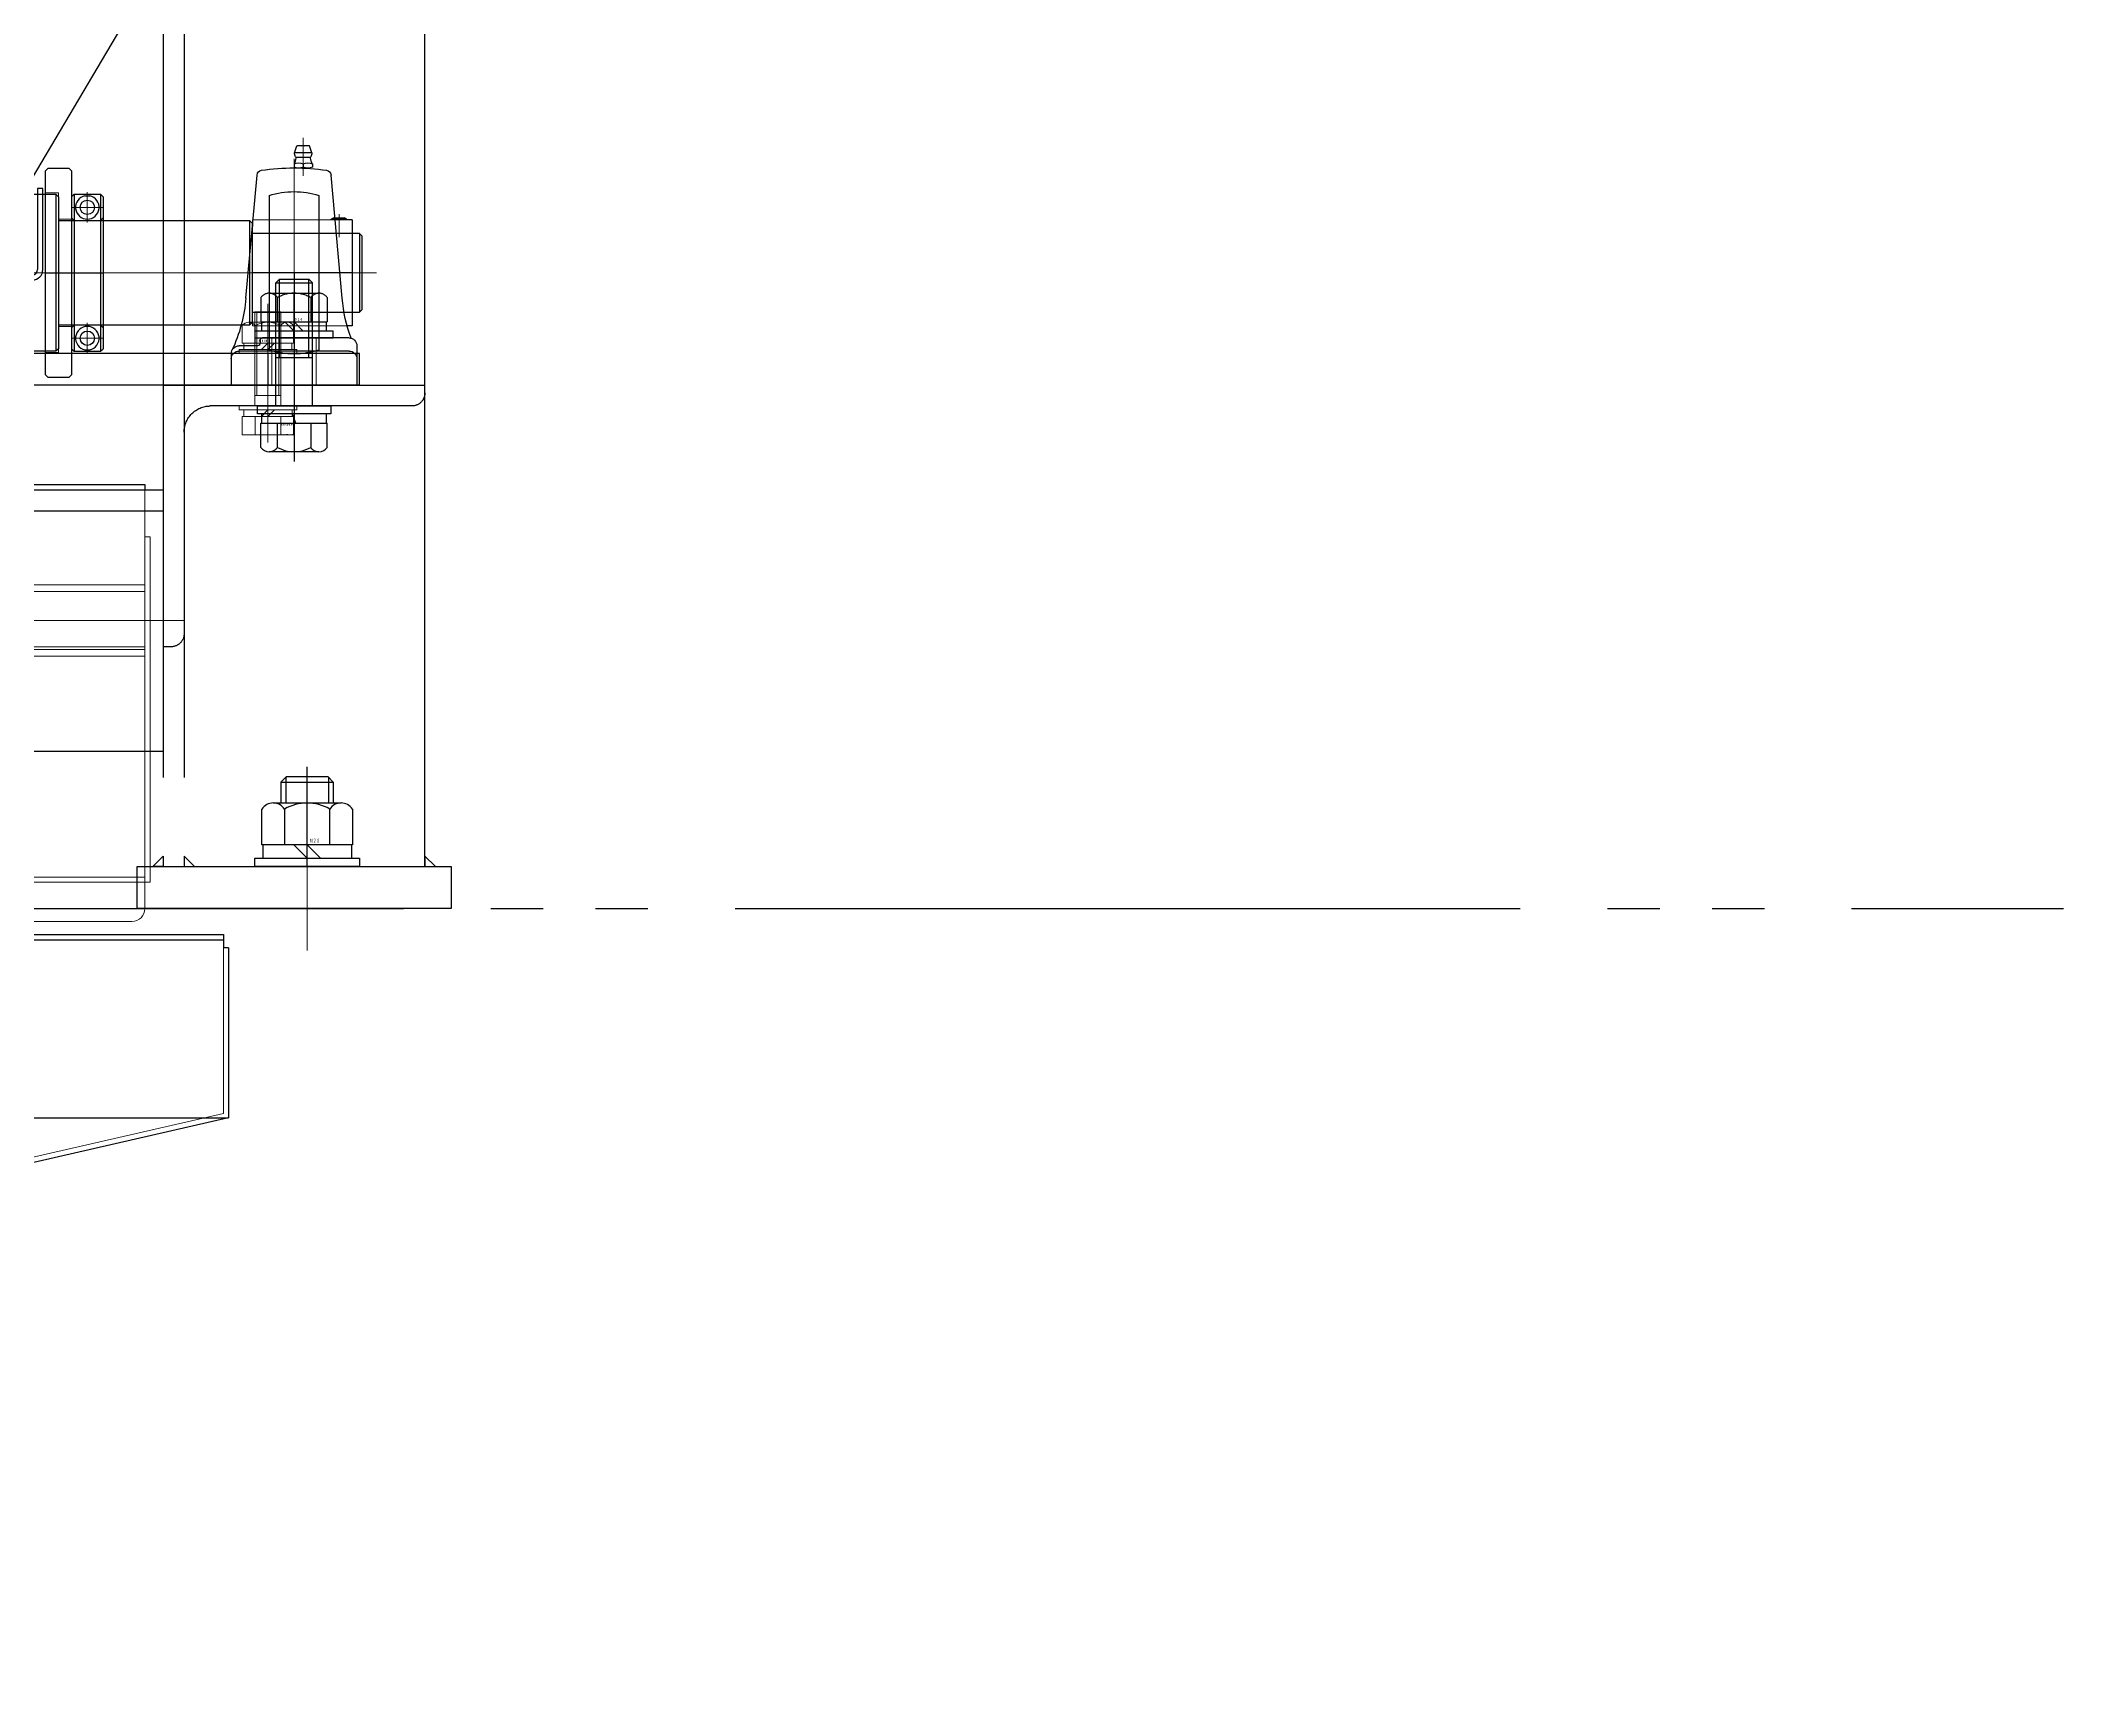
# Model space of a CAD drawing. Units: millimetres at full size. Extents: x -18456 to 18937, y -12290 to 13871.
# Drawn here: x 14550 to 16869, y -7047 to -5152 of the extents above; entities that cross this region are included whole.
import ezdxf
from ezdxf.enums import TextEntityAlignment as Align

# ---------------------------------------------------------------- set-up
doc = ezdxf.new("R2010")
doc.units = ezdxf.units.MM
doc.header["$LTSCALE"] = 100
doc.linetypes.add('CHAIN2', pattern=[12, 9, -1, 1, -1])
doc.linetypes.add('DOUBLE_CHAIN2', pattern=[12.8, 9, -1, 0.6, -0.6, 0.6, -1])
for name, color, linetype in [('0-2_0', 2, 'Continuous'), ('0-3_06_PHANTOM', 2, 'DOUBLE_CHAIN2'), ('0-4_08_DIM', 3, 'Continuous'), ('0-6_10_DRAFT', 1, 'Continuous')]:
    doc.layers.add(name, color=color, linetype=linetype)
doc.layers.add('0-7_05_CENTER', color=2, linetype='CHAIN2', lineweight=18)
doc.layers.add('0-8_04_HIDDEN', color=7, linetype='Continuous', lineweight=18)
doc.styles.add('ＭＳ ゴシック', font='')
doc.styles.get('ＭＳ ゴシック').set_extended_font_data('MS Gothic')

# ---------------------------------------------------------------- blocks, each defined once
blk = doc.blocks.new('MUCAP206Jb_1_1')
at = {"layer": '0-2_0'}
for p, q in [((-6.8, 88.73), (-5.9, 91.43)), ((-6.8, 88.73), (-0.2, 88.73)), ((-6.3, 86.98), (-0.7, 86.98)), ((-5.9, 91.43), (-1.1, 91.43)), ((-0.2, 88.73), (-1.1, 91.43)), ((-18.37, 33.2), (-14.14, 80.26)), ((-7, 84.56), (-7, 83.3)), ((-5.25, 82.93), (-1.75, 82.93)), ((-3.5, 84.56), (-3.5, 83.3)), ((0, 84.56), (0, 83.3)), ((18.37, 33.2), (14.14, 80.26)), ((-22.2, 63.15), (-15.68, 63.15)), ((-14.2, 63.4), (-20.2, 63.4)), ((-19.65, 63.15), (-19.65, 63.72)), ((-15.07, 63.9), (-19.33, 63.9)), ((-14.2, 63.4), (-15.07, 63.9)), ((-14.75, 63.15), (-14.75, 63.72)), ((-14.2, 63.15), (-14.2, 63.4)), ((15.68, 63.15), (15.9, 63.15)), ((15.9, 63.15), (15.9, 60.65)), ((-21, 18), (12, 18)), ((13, 17), (13, 16)), ((-24, 15), (-24, 0)), ((-21, 13), (21, 13)), ((14, 15), (21, 15)), ((24, 12), (24, 0)), ((-24, 0), (24, 0))]:
    blk.add_line(p, q, dxfattribs=at)
for points in [[(-22.2, 63.15), (-22.2, 22.65), (-20.27, 22.65)], [(-20.2, 63.15), (-20.2, 63.4), (-19.33, 63.9)]]:
    blk.add_lwpolyline(points, dxfattribs=at)
for centre, radius, start, end in [((-12.29, 87.35), 6, 332.37229, 353.89834), ((-3.5, 88.73), 3.3, 180, 208.06161), ((-7.12, 86.8), 0.8, 353.89834, 28.06161), ((-3.5, 89.94), 1.59, 69.55499, 110.44501), ((0.12, 86.8), 0.8, 151.93839, 186.10166), ((5.29, 87.35), 6, 186.10166, 207.62771), ((-3.5, 88.73), 3.3, 331.93839, 0), ((-12.15, 80.08), 2, 98.6248, 174.86827), ((0, 0), 83, 81.3752, 98.6248), ((-5.25, 80.61), 4.32, 66.10224, 113.89776), ((-5.25, 87.25), 4.32, 246.10224, 293.89776), ((-1.75, 80.61), 4.32, 66.10224, 113.89776), ((-1.75, 87.25), 4.32, 246.10224, 293.89776), ((12.15, 80.08), 2, 5.13173, 81.3752), ((-78.13, 38.57), 60, 339.84489, 354.86827), ((78.13, 38.57), 60, 185.13173, 204.94017), ((-21, 15), 3, 90, 180), ((12, 17), 1, 0, 90), ((14, 16), 1, 180, 270), ((-21, 10), 3, 90, 180), ((21, 12), 3, 0, 90), ((21, 10), 3, 0, 90)]:
    blk.add_arc(centre, radius, start, end, dxfattribs=at)
at = {"layer": '0-6_10_DRAFT'}
for p, q in [((-9.5, 72.41), (-9.5, 13.39)), ((9.5, 72.41), (9.5, 13.39)), ((-22.2, 42.9), (15.9, 42.9))]:
    blk.add_line(p, q, dxfattribs=at)
for start, end in [(72.15448, 107.84552), (252.15448, 287.84552)]:
    blk.add_arc((0, 42.9), 31, start, end, dxfattribs=at)
at = {"layer": '0-7_05_CENTER'}
for p, q in [((-3.5, 79.92), (-3.5, 94.53)), ((0, 86.42), (0, 0)), ((-17.2, 65.24), (-17.2, 56.57))]:
    blk.add_line(p, q, dxfattribs=at)
at = {"layer": '0-8_04_HIDDEN', "color": 2}
for p, q in [((-15.68, 63.15), (15.68, 63.15)), ((-22.2, 57.9), (15.9, 57.9)), ((15.9, 60.65), (15.9, 22.65)), ((-22.2, 27.9), (15.9, 27.9)), ((-20.27, 22.65), (15.9, 22.65)), ((-8.5, 18), (-8.5, 0)), ((8.5, 18), (8.5, 0))]:
    blk.add_line(p, q, dxfattribs=at)
blk = doc.blocks.new('A$C62180693_1_1')
at = {"layer": '0-2_0', "color": 134}
blk.add_lwpolyline([(10, 39), (10, -39), (9, -40), (1, -40), (0, -39), (0, 39), (1, 40), (9, 40)], close=True, dxfattribs=at)
at = {"layer": '0-6_10_DRAFT'}
blk.add_line((0, 0), (10, 0), dxfattribs=at)
at = {"layer": '0-8_04_HIDDEN'}
for p, q in [((0, 30.5), (5, 30.5)), ((5, -30.5), (5, 30.5)), ((5, 20.5), (10, 20.5)), ((5, -20.5), (10, -20.5)), ((0, -30.5), (5, -30.5))]:
    blk.add_line(p, q, dxfattribs=at)
blk = doc.blocks.new('A$C10D23A00_1_1')
at = {"layer": '0-2_0', "color": 134}
for p, q in [((959, 30), (959, -30)), ((960, 20), (1033, 20)), ((1034, 19), (1033, 20)), ((1033, 20), (1033, -20)), ((1034, 19), (1034, -19)), ((1075, 15), (1075, -15)), ((1033, -20), (960, -20)), ((1033, -20), (1034, -19))]:
    blk.add_line(p, q, dxfattribs=at)
blk.add_lwpolyline([(-959, 30), (959, 30), (960, 29), (960, -29), (959, -30), (-959, -30), (-960, -29), (-960, 29)], close=True, dxfattribs=at)
blk.add_lwpolyline([(1034, -15), (1075, -15), (1076, -14), (1076, 14), (1075, 15), (1034, 15)], dxfattribs=at)
at = {"layer": '0-7_05_CENTER'}
blk.add_line((1081.54, 0), (-1081.54, 0), dxfattribs=at)
blk = doc.blocks.new('SCSPJ40-12b_1')
at = {"layer": '0-2_0'}
for p, q in [((0, 29), (1, 30)), ((0, 29), (0, -29)), ((1, 30), (1, -30)), ((5.03, 29.39), (6.97, 29.39)), ((11, 30), (11, -30)), ((12, 29), (12, -29)), ((12, 0), (12, 0)), ((0, -29), (1, -30)), ((5.03, -29.39), (6.97, -29.39))]:
    blk.add_line(p, q, dxfattribs=at)
for points in [[(1, 30), (11, 30), (12, 29)], [(1, -30), (11, -30), (12, -29)]]:
    blk.add_lwpolyline(points, dxfattribs=at)
for centre in [(6, 25), (6, -25)]:
    blk.add_circle(centre, 2.75, dxfattribs=at)
for centre, start, end in [((6, 25), 102.46791, 77.53209), ((6, -25), 282.46791, 257.53209)]:
    blk.add_arc(centre, 4.5, start, end, dxfattribs=at)
at = {"layer": '0-6_10_DRAFT'}
blk.add_line((0, 0), (12, 0), dxfattribs=at)
at = {"layer": '0-7_05_CENTER'}
for p, q in [((0.17, 25), (11.83, 25)), ((6, 19.17), (6, 30.83)), ((6, -19.17), (6, -30.83)), ((0.17, -25), (11.83, -25))]:
    blk.add_line(p, q, dxfattribs=at)
at = {"layer": '0-8_04_HIDDEN', "color": 2}
for p, q in [((1, 20), (0, 21)), ((1, -20), (0, -21)), ((1, -20), (11, -20)), ((11, -20), (12, -21))]:
    blk.add_line(p, q, dxfattribs=at)
blk.add_lwpolyline([(1, 20), (11, 20), (12, 21)], dxfattribs=at)
blk = doc.blocks.new('M14Nza_1_1')
at = {"layer": '0-3_06_PHANTOM', "color": 7}
for p, q in [((-9.52, 17.1), (9.52, 17.1)), ((-12.7, 15.4), (-12.7, 6.1)), ((-6.35, 6.1), (-6.35, 15.4)), ((6.35, 15.4), (6.35, 6.1)), ((12.7, 15.4), (12.7, 6.1)), ((-12.7, 6.1), (12.7, 6.1)), ((-12.25, 2.6), (-12.25, 6.1)), ((-3.5, 6.1), (0, 2.6)), ((0, 6.1), (3.5, 2.6)), ((12.25, 6.1), (12.25, 2.6))]:
    blk.add_line(p, q, dxfattribs=at)
at = {"layer": '0-3_06_PHANTOM', "color": 7, "linetype": 'CHAIN2'}
blk.add_line((0, 0), (0, 17.1), dxfattribs=at)
at = {"layer": '0-3_06_PHANTOM', "color": 7}
blk.add_lwpolyline([(-15, 0), (15, 0), (15, 2.6), (-15, 2.6)], close=True, dxfattribs=at)
for centre, radius, start, end in [((-9.52, 13.29), 3.81, 33.626, 146.374), ((0, 4.4), 12.7, 60, 120), ((9.52, 13.29), 3.81, 33.626, 146.374)]:
    blk.add_arc(centre, radius, start, end, dxfattribs=at)
at = {"layer": '0-6_10_DRAFT', "style": 'ＭＳ ゴシック', "width": 0.6}
blk.add_text('Ｍ１４', height=1.1, dxfattribs=at).set_placement((0.39, 6.2), align=Align.BOTTOM_LEFT)
blk = doc.blocks.new('A$C3DE3586F_1_1')
at = {"layer": '0-2_0', "color": 134}
for p, q in [((-12.7, 15.8), (-12.7, 6.5)), ((-9.52, 17.5), (9.52, 17.5)), ((-6.35, 6.5), (-6.35, 15.8)), ((6.35, 15.8), (6.35, 6.5)), ((12.7, 15.8), (12.7, 6.5)), ((-14, 0), (-14, 3)), ((-14, 3), (14, 3)), ((14, 0), (-14, 0)), ((12.7, 6.5), (-12.7, 6.5)), ((-12.25, 3), (-12.25, 6.5)), ((-0.64, 6.5), (0.64, 3)), ((12.25, 6.5), (12.25, 3)), ((14, 3), (14, 0)), ((7, -18.5), (-7, -18.5)), ((-5.6, -18.5), (-5.6, -48.5)), ((5.6, -18.5), (5.6, -48.5)), ((7, -47.1), (-7, -47.1)), ((5.6, -48.5), (-5.6, -48.5))]:
    blk.add_line(p, q, dxfattribs=at)
at = {"layer": '0-2_0', "color": 134, "linetype": 'CHAIN2'}
blk.add_line((0, -51.09), (0, 21.25), dxfattribs=at)
at = {"layer": '0-2_0', "color": 134}
for points in [[(-7, 0), (-7, -47.1), (-5.6, -48.5)], [(7, 0), (7, -47.1), (5.6, -48.5)]]:
    blk.add_lwpolyline(points, dxfattribs=at)
for centre, radius, start, end in [((-9.52, 13.69), 3.81, 33.626, 146.374), ((0, 4.8), 12.7, 60, 120), ((9.52, 13.69), 3.81, 33.626, 146.374)]:
    blk.add_arc(centre, radius, start, end, dxfattribs=at)
at = {"layer": '0-6_10_DRAFT', "style": 'ＭＳ ゴシック', "width": 1.5}
blk.add_text('M14x55', height=0.733, dxfattribs=at).set_placement((0.53, 6.6), align=Align.BOTTOM_LEFT)
blk = doc.blocks.new('A$C5DB905E3_1')
at = {"layer": '0-7_05_CENTER'}
blk.add_line((0, 9.09), (0, -17.16), dxfattribs=at)
blk.add_line((0, 9.09), (0, -17.16), dxfattribs=at)
at = {"layer": '0-2_0', "xscale": -1}
blk.add_blockref('MUCAP206Jb_1_1', (0, 0), dxfattribs=at)
at = {"layer": '0-2_0'}
for name, p in [('A$C62180693_1_1', (-95, 42.9)), ('A$C10D23A00_1_1', (-1050, 42.9)), ('SCSPJ40-12b_1', (-85, 42.9)), ('M14Nza_1_1', (0, 18))]:
    blk.add_blockref(name, p, dxfattribs=at)
at = {"layer": '0-2_0', "rotation": 180}
blk.add_blockref('A$C3DE3586F_1_1', (0, -8), dxfattribs=at)
blk = doc.blocks.new('A$C448B04A9_1_1')
at = {"layer": '0-3_06_PHANTOM', "color": 7}
for p, q in [((3, 100), (0, 100)), ((0, 0), (0, 100)), ((8, 18), (8, 95)), ((95, 8), (18, 8)), ((0, 0), (100, 0)), ((100, 3), (100, 0))]:
    blk.add_line(p, q, dxfattribs=at)
for centre, radius, start, end in [((3, 95), 5, 0, 90), ((18, 18), 10, 180, 270), ((95, 3), 5, 0, 90)]:
    blk.add_arc(centre, radius, start, end, dxfattribs=at)
blk = doc.blocks.new('A$C07C31A19_1_1')
at = {"layer": '0-3_06_PHANTOM', "color": 7}
for p, q in [((1008, 950), (1008, 16)), ((-1000, 152), (1000, 152))]:
    blk.add_line(p, q, dxfattribs=at)
for points in [[(1090, 950), (1000, 950), (1000, 16), (1100, 16), (1100, 940)], [(-1000, 160), (1000, 160), (1000, 60), (-1000, 60)], [(1110, 0), (990, 0), (990, 16), (1110, 16)]]:
    blk.add_lwpolyline(points, close=True, dxfattribs=at)
at = {"layer": '0-4_08_DIM'}
for points in [[(1000, 16), (996, 16), (1000, 20)], [(1008, 16), (1012, 16), (1008, 20)], [(1100, 16), (1104, 16), (1100, 20)]]:
    blk.add_lwpolyline(points, close=True, dxfattribs=at)
at = {"layer": '0-7_05_CENTER'}
for p, q in [((1050, 182.69), (1050, 209.35)), ((1055, -16.06), (1055, 31.59))]:
    blk.add_line(p, q, dxfattribs=at)
at = {"layer": '0-8_04_HIDDEN', "xscale": -1, "rotation": 180}
blk.add_blockref('A$C448B04A9_1_1', (1000, 200), dxfattribs=at)
blk = doc.blocks.new('M20Nz_1_1')
at = {"layer": '0-2_0', "color": 134}
for p, q in [((-10, 32.3), (-8, 34.3)), ((-10, 32.3), (-10, 24.3)), ((-8.2, 34.1), (-8.2, 24.3)), ((8, 34.3), (-8, 34.3)), ((8.2, 34.1), (8.2, 24.3)), ((10, 32.3), (10, 24.3)), ((-12.97, 24.3), (12.97, 24.3)), ((-17.3, 8.3), (-17.3, 21.98)), ((-8.65, 21.98), (-8.65, 8.3)), ((8.65, 8.3), (8.65, 21.98)), ((17.3, 21.98), (17.3, 8.3)), ((17.3, 8.3), (-17.3, 8.3)), ((-16.9, 8.3), (-16.9, 3.2)), ((-5.1, 8.3), (0, 3.2)), ((0, 8.3), (5.1, 3.2)), ((16.9, 8.3), (16.9, 3.2))]:
    blk.add_line(p, q, dxfattribs=at)
at = {"layer": '0-2_0', "color": 134, "linetype": 'CHAIN2'}
blk.add_line((0, 0), (0, 38.11), dxfattribs=at)
at = {"layer": '0-2_0', "color": 134}
blk.add_lwpolyline([(-10, 32.3), (10, 32.3), (8, 34.3)], dxfattribs=at)
blk.add_lwpolyline([(-20, 3.2), (20, 3.2), (20, 0), (-20, 0)], close=True, dxfattribs=at)
for centre, radius, start, end in [((-12.97, 19.11), 5.19, 33.626, 146.374), ((0, 7), 17.3, 60, 120), ((12.97, 19.11), 5.19, 33.626, 146.374)]:
    blk.add_arc(centre, radius, start, end, dxfattribs=at)
at = {"layer": '0-6_10_DRAFT', "style": 'ＭＳ ゴシック', "width": 0.6}
blk.add_text('Ｍ２０', height=1.571, dxfattribs=at).set_placement((0.89, 8.62), align=Align.BOTTOM_LEFT)
blk = doc.blocks.new('A$C7E805CF0_1_1')
at = {"layer": '0-7_05_CENTER'}
blk.add_line((-40, 1008.26), (-40, -1008.26), dxfattribs=at)
at = {"layer": '0-8_04_HIDDEN'}
for p, q in [((-138, -993), (-138, 993)), ((-51.1, 993), (-51.1, -993)), ((-28.9, -993), (-28.9, 993)), ((10, -993), (10, 993)), ((12, 993), (12, -993)), ((-155, -988), (-155, 988)), ((12, -993), (-150, -993)), ((-8, -993), (-8, -995))]:
    blk.add_line(p, q, dxfattribs=at)
at = {"layer": '0-8_04_HIDDEN', "color": 3}
blk.add_line((-50, -993), (-50, 993), dxfattribs=at)
at = {"layer": '0-8_04_HIDDEN'}
blk.add_lwpolyline([(-8, -995), (-140, -995), (-140, 995)], dxfattribs=at)
blk.add_lwpolyline([(-53.6, -993), (-26.4, -993), (-26.4, 993), (-53.6, 993)], close=True, dxfattribs=at)
blk.add_arc((-150, -988), 5, 180, 270, dxfattribs=at)
blk = doc.blocks.new('A$C3DA434D9_1_1')
at = {"layer": '0-2_0', "color": 134}
for p, q in [((10, -1023), (10, 1023)), ((10, 1023), (15, 1023)), ((12, -1023), (12, 1023)), ((15, 1025), (15, 1023)), ((15, 1025), (80, 1025)), ((80, 1025), (300, 65))]:
    blk.add_line(p, q, dxfattribs=at)
at = {"layer": '0-2_0', "color": 3}
blk.add_line((80, -1025), (80, 1025), dxfattribs=at)
at = {"layer": '0-8_04_HIDDEN'}
for p, q in [((15, 1023), (78.41, 1023)), ((78.41, 1023), (298, 64.77))]:
    blk.add_line(p, q, dxfattribs=at)
blk = doc.blocks.new('A$C39DF1911_1_1')
at = {"layer": '0-2_0'}
blk.add_blockref('A$C3DA434D9_1_1', (-100, 0), dxfattribs=at)
blk = doc.blocks.new('A$C50D93131_1_1')
at = {"layer": '0-2_0', "color": 134}
for p, q in [((-50, 111), (-50, 4)), ((-48, 108), (-43, 113)), ((-48, 111), (-48, 4)), ((-10, 115), (-46, 115)), ((-10, 113), (-46, 113)), ((-10, 113), (-10, 115)), ((-10, 113), (50, 2)), ((82, 113), (-10, 113)), ((82, 113), (92, 103)), ((92, 103), (92, 73)), ((50, 2), (92, 73)), ((-48, 7), (-43, 2)), ((-46, 2), (50, 2))]:
    blk.add_line(p, q, dxfattribs=at)
blk.add_lwpolyline([(-46, 0), (50, 0), (50, 2)], dxfattribs=at)
blk.add_circle((75, 93), 6, dxfattribs=at)
for centre, radius, start, end in [((-46, 111), 4, 90, 180), ((-46, 111), 2, 90, 180), ((-46, 4), 4, 180, 270), ((-46, 4), 2, 180, 270)]:
    blk.add_arc(centre, radius, start, end, dxfattribs=at)
at = {"layer": '0-6_10_DRAFT'}
blk.add_line((-48, 55), (-50, 55), dxfattribs=at)
at = {"layer": '0-7_05_CENTER'}
for p, q in [((-30, 118.91), (-30, 109.09)), ((75, 83.66), (75, 102.34)), ((-42.39, 98), (-55.61, 98)), ((84.34, 93), (65.66, 93)), ((-42.39, 65), (-55.61, 65)), ((-42.39, 12), (-55.61, 12)), ((0, -5.61), (0, 7.61))]:
    blk.add_line(p, q, dxfattribs=at)
blk = doc.blocks.new('A$C081D2C41')
at = {"layer": '0-8_04_HIDDEN', "rotation": 270}
blk.add_blockref('A$C50D93131_1_1', (-125, -900), dxfattribs=at)
blk = doc.blocks.new('M16Nu_1_1')
at = {"layer": '0-3_06_PHANTOM', "color": 7}
for p, q in [((-13.85, 11.14), (-13.85, 0)), ((-10.39, 13), (10.39, 13)), ((-6.92, 0), (-6.92, 11.14)), ((6.93, 11.14), (6.93, 0)), ((13.85, 0), (13.85, 11.14)), ((-13.85, 0), (13.85, 0))]:
    blk.add_line(p, q, dxfattribs=at)
at = {"layer": '0-3_06_PHANTOM', "color": 7, "linetype": 'CHAIN2'}
blk.add_line((0, 0), (0, 13), dxfattribs=at)
at = {"layer": '0-3_06_PHANTOM', "color": 7}
for centre, radius, start, end in [((-10.39, 8.84), 4.16, 33.626, 146.374), ((0, -0.85), 13.85, 60, 120), ((10.39, 8.84), 4.16, 33.626, 146.374)]:
    blk.add_arc(centre, radius, start, end, dxfattribs=at)
at = {"layer": '0-6_10_DRAFT', "style": 'ＭＳ ゴシック', "width": 1.8}
blk.add_text('M16', height=1.1, dxfattribs=at).set_placement((0.41, 0.45), align=Align.BOTTOM_LEFT)
blk = doc.blocks.new('A$C7FD24E4C_1')
at = {"layer": '0-3_06_PHANTOM', "color": 7}
for p, q in [((-13.85, 8.14), (-13.85, 0)), ((-10.39, 10), (10.39, 10)), ((-6.92, 0), (-6.92, 8.14)), ((6.93, 8.14), (6.93, 0)), ((13.85, 0), (13.85, 8.14)), ((-13.85, 0), (13.85, 0)), ((-8, 0), (-8, -58.92)), ((-6.92, 0), (-6.92, -60)), ((6.92, 0), (6.92, -60)), ((8, 0), (8, -58.92))]:
    blk.add_line(p, q, dxfattribs=at)
at = {"layer": '0-3_06_PHANTOM', "color": 7, "linetype": 'CHAIN2'}
blk.add_line((0, 13.91), (0, -63), dxfattribs=at)
at = {"layer": '0-3_06_PHANTOM', "color": 7}
for points in [[(8, -58.92), (-8, -58.92), (-6.92, -60)], [(8, -58.92), (6.92, -60), (-6.92, -60)]]:
    blk.add_lwpolyline(points, dxfattribs=at)
for centre, radius, start, end in [((-10.39, 5.84), 4.16, 33.626, 146.374), ((0, -3.85), 13.85, 60, 120), ((10.39, 5.84), 4.16, 33.626, 146.374)]:
    blk.add_arc(centre, radius, start, end, dxfattribs=at)
at = {"layer": '0-6_10_DRAFT', "style": 'ＭＳ ゴシック', "width": 1.8}
blk.add_text('M16x60', height=0.733, dxfattribs=at).set_placement((0.41, 0.48), align=Align.BOTTOM_LEFT)
blk = doc.blocks.new('A$C2340465D_1')
at = {"layer": '0-2_0', "color": 134}
blk.add_lwpolyline([(0, -35), (-12, -35), (-12, 185), (0, 185)], close=True, dxfattribs=at)
at = {"layer": '0-6_10_DRAFT'}
blk.add_line((-12, 0), (0, 0), dxfattribs=at)
at = {"layer": '0-7_05_CENTER'}
for p, q in [((5.07, 110), (-16.12, 110)), ((-19.54, 5), (7.54, 5)), ((-19.54, -5), (7.54, -5))]:
    blk.add_line(p, q, dxfattribs=at)
at = {"layer": '0-8_04_HIDDEN'}
for p, q in [((0, 118), (-12, 118)), ((-12, 116.25), (0, 116.25)), ((0, 103.75), (-12, 103.75)), ((-12, 102), (0, 102))]:
    blk.add_line(p, q, dxfattribs=at)
blk = doc.blocks.new('M10Nza_1_1')
at = {"layer": '0-8_04_HIDDEN'}
for p, q in [((-9.8, 4), (-9.8, 10.69)), ((-7.35, 12), (7.35, 12)), ((-4.9, 4), (-4.9, 10.69)), ((4.9, 10.69), (4.9, 4)), ((9.8, 10.69), (9.8, 4)), ((-9.8, 4), (9.8, 4)), ((-9.2, 1.5), (-9.2, 4)), ((0, 1.5), (-2.5, 4)), ((0, 4), (2.5, 1.5)), ((9.2, 4), (9.2, 1.5))]:
    blk.add_line(p, q, dxfattribs=at)
at = {"layer": '0-8_04_HIDDEN', "linetype": 'CHAIN2'}
blk.add_line((0, 12), (0, 0), dxfattribs=at)
at = {"layer": '0-8_04_HIDDEN'}
blk.add_lwpolyline([(-11, 1.5), (11, 1.5), (11, 0), (-11, 0)], close=True, dxfattribs=at)
for centre, radius, start, end in [((-7.35, 9.06), 2.94, 33.626, 146.374), ((0, 2.2), 9.8, 60, 120), ((7.35, 9.06), 2.94, 33.626, 146.374)]:
    blk.add_arc(centre, radius, start, end, dxfattribs=at)
at = {"layer": '0-6_10_DRAFT', "style": 'ＭＳ ゴシック', "width": 1.8}
blk.add_text('M10', height=0.916, dxfattribs=at).set_placement((0.26, 4.12), align=Align.BOTTOM_LEFT)
blk = doc.blocks.new('A$C3D81658F_1_1')
at = {"layer": '0-8_04_HIDDEN'}
for p, q in [((-9.81, 11), (9.81, 11)), ((-9.81, 4), (-9.81, 11)), ((-4.91, 4), (-4.91, 11)), ((4.91, 4), (4.91, 11)), ((9.81, 4), (9.81, 11)), ((-11, 1.5), (11, 1.5)), ((-11, 1.5), (-11, 0)), ((-11, 0), (11, 0)), ((9.81, 4), (-9.81, 4)), ((-9.25, 4), (-9.25, 1.5)), ((-5, -36), (-5, 0)), ((0, 1.5), (-2.5, 4)), ((0, 4), (2.5, 1.5)), ((5, -36), (5, 0)), ((9.25, 1.5), (9.25, 4)), ((11, 0), (11, 1.5)), ((-5, -4), (5, -4)), ((-4.19, -36), (-4.19, -4)), ((4.19, -36), (4.19, -4)), ((-5, -36), (5, -36))]:
    blk.add_line(p, q, dxfattribs=at)
at = {"layer": '0-8_04_HIDDEN', "linetype": 'CHAIN2'}
blk.add_line((0, -39), (0, 14), dxfattribs=at)
at = {"layer": '0-6_10_DRAFT', "style": 'ＭＳ ゴシック', "width": 1.8}
blk.add_text('BT-M10x40L,SW,PW', height=0.2199, dxfattribs=at).set_placement((5.14, 10.66), align=Align.BOTTOM_LEFT)
blk = doc.blocks.new('A$C61B6777E_1')
at = {"layer": '0-2_0'}
blk.add_blockref('A$C2340465D_1', (-22.88, 0), dxfattribs=at)
for name, p, rotation in [('A$C7FD24E4C_1', (13.89, 110), 270), ('M16Nu_1_1', (-22.88, 110), 270), ('A$C3D81658F_1_1', (-14.88, 0), 270), ('M10Nza_1_1', (-34.88, 0), 90)]:
    blk.add_blockref(name, p, dxfattribs=dict(at, rotation=rotation))
blk = doc.blocks.new('A$C6B7477B3_1')
at = {"layer": '0-2_0', "color": 134}
blk.add_line((0, -25), (0, 11), dxfattribs=at)
for points in [[(0, 11), (-2, 11), (-2, -25)], [(2, -29), (33, -29), (33, -27), (2, -27)]]:
    blk.add_lwpolyline(points, dxfattribs=at)
for radius in [4, 2]:
    blk.add_arc((2, -25), radius, 180, 270, dxfattribs=at)
at = {"layer": '0-7_05_CENTER'}
blk.add_line((5.99, 0), (-7.97, 0), dxfattribs=at)
blk = doc.blocks.new('A$C16DC10C5')
at = {"layer": '0-8_04_HIDDEN', "xscale": -1, "rotation": 180}
blk.add_blockref('A$C61B6777E_1', (84.99, 1040), dxfattribs=at)
at = {"layer": '0-8_04_HIDDEN', "rotation": 180}
blk.add_blockref('A$C6B7477B3_1', (20, 925), dxfattribs=at)

msp = doc.modelspace()

# ---------------------------------------------------------------- linework, layer by layer
at = {"layer": '0-2_0', "color": 134}
for p, q in [((8711.9, -5660.7), (14669.9, -5660.7)), ((14669.9, -5660.7), (14669.9, -5666.7))]:
    msp.add_line(p, q, dxfattribs=at)
at = {"layer": '0-3_06_PHANTOM', "color": 7}
msp.add_line((-16653.5, -6146.7), (16869.4, -6146.7), dxfattribs=at)

# ---------------------------------------------------------------- block references
at = {"layer": '0-2_0', "xscale": 3, "yscale": 3}
for name, p in [('A$C07C31A19_1_1', (11690.9, -6146.7)), ('A$C5DB905E3_1', (14840.9, -5546.7)), ('M20Nz_1_1', (14855.9, -6098.7))]:
    msp.add_blockref(name, p, dxfattribs=at)
at = {"layer": '0-2_0', "xscale": 3, "yscale": 3, "rotation": 270}
msp.add_blockref('A$C39DF1911_1_1', (11690.9, -6446.7), dxfattribs=at)
at = {"layer": '0-8_04_HIDDEN', "xscale": 3, "yscale": 3}
for name, p, rotation in [('A$C081D2C41', (11690.9, -4940.3), 90), ('A$C16DC10C5', (11690.9, -5360.3), 270), ('A$C7E805CF0_1_1', (11690.9, -5696.7), 90)]:
    msp.add_blockref(name, p, dxfattribs=dict(at, rotation=rotation))

doc.saveas('drawing.dxf')
